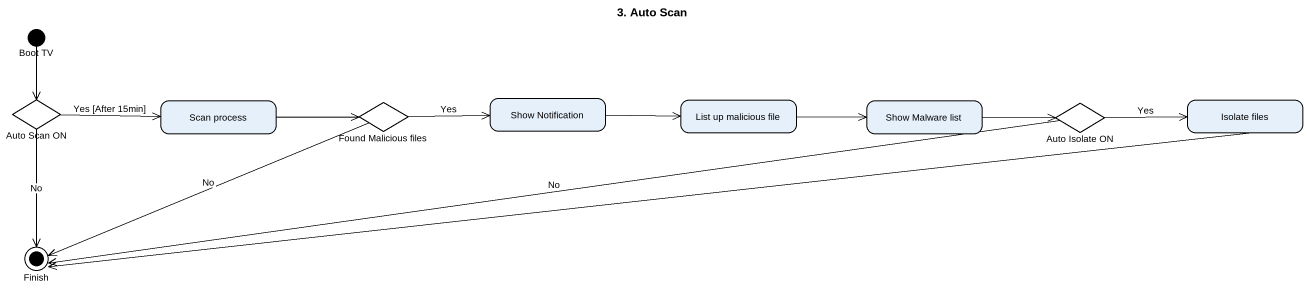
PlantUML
@startuml
title 3. Auto Scan
hide empty description
state "Boot TV" as Boot_TV <<start>>
state "Auto Scan ON" as Auto_Scan_ON <<choice>>
state "Scan process" as Scan_process
state "Found Malicious files" as Found_Malicious_files <<choice>>
state "Show Notification" as Show_Notification
state "List up malicious file" as List_up_malicious_file
state "Show Malware list" as Show_Malware_list
state "Auto Isolate ON" as Auto_Isolate_ON <<choice>>
state "Isolate files" as Isolate_files
state Finish <<end>>
Boot_TV --> Auto_Scan_ON
Auto_Scan_ON -right-> Scan_process : Yes [After 15min]
Auto_Scan_ON --> Finish : No
Scan_process -right-> Found_Malicious_files
Found_Malicious_files -right-> Show_Notification : Yes
Found_Malicious_files -left-> Finish : No
Show_Notification -right-> List_up_malicious_file
List_up_malicious_file -right-> Show_Malware_list
Show_Malware_list -right-> Auto_Isolate_ON
Auto_Isolate_ON -right-> Isolate_files : Yes
Auto_Isolate_ON -left-> Finish : No
Isolate_files -left-> Finish
@enduml
